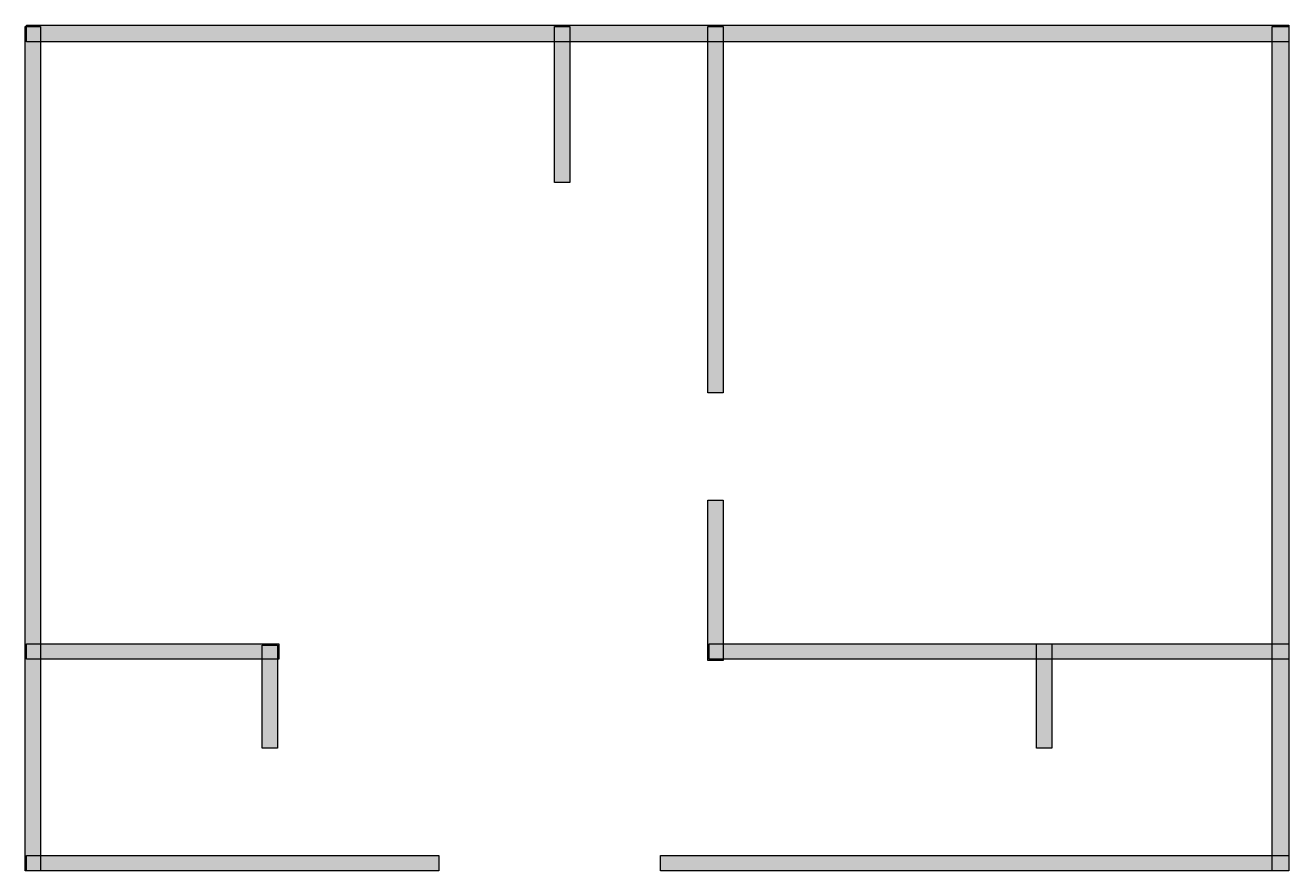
# Model space of a CAD drawing. Header units: millimetres. Extents: x 18 to 7999, y 0 to 5342.
import ezdxf

# ---------------------------------------------------------------- set-up
doc = ezdxf.new("R2010")
doc.units = ezdxf.units.MM
doc.layers.add('WALL', color=7, linetype='Continuous')

msp = doc.modelspace()

# ---------------------------------------------------------------- hatches: boundary and pattern name
at = {"layer": 'WALL'}
h = msp.add_hatch(color=256, dxfattribs=at)
h.dxf.hatch_style = 1
h.paths.add_polyline_path([(17.6, 5332.8), (114.4, 5332.8), (114.4, 0), (17.6, 0)])
h = msp.add_hatch(color=256, dxfattribs=at)
h.dxf.hatch_style = 1
h.paths.add_polyline_path([(26.4, 5341.6), (7999.2, 5341.6), (7999.2, 5236), (26.4, 5236)])
h = msp.add_hatch(color=256, dxfattribs=at)
h.dxf.hatch_style = 1
h.paths.add_polyline_path([(3361.6, 5332.8), (3458.4, 5332.8), (3458.4, 4347.2), (3361.6, 4347.2)])
h = msp.add_hatch(color=256, dxfattribs=at)
h.dxf.hatch_style = 1
h.paths.add_polyline_path([(4329.6, 5332.8), (4426.4, 5332.8), (4426.4, 3018.4), (4329.6, 3018.4)])
h = msp.add_hatch(color=256, dxfattribs=at)
h.dxf.hatch_style = 1
h.paths.add_polyline_path([(7893.6, 5332.8), (7999.2, 5332.8), (7999.2, 0), (7893.6, 0)])
h = msp.add_hatch(color=256, dxfattribs=at)
h.dxf.hatch_style = 1
h.paths.add_polyline_path([(4329.6, 2340.8), (4426.4, 2340.8), (4426.4, 1328.8), (4329.6, 1328.8)])
h = msp.add_hatch(color=256, dxfattribs=at)
h.dxf.hatch_style = 1
h.paths.add_polyline_path([(26.4, 1434.4), (1619.2, 1434.4), (1619.2, 1337.6), (26.4, 1337.6)])
h = msp.add_hatch(color=256, dxfattribs=at)
h.dxf.hatch_style = 1
h.paths.add_polyline_path([(1513.6, 1425.6), (1610.4, 1425.6), (1610.4, 774.4), (1513.6, 774.4)])
h = msp.add_hatch(color=256, dxfattribs=at)
h.dxf.hatch_style = 1
h.paths.add_polyline_path([(4338.4, 1434.4), (7999.2, 1434.4), (7999.2, 1337.6), (4338.4, 1337.6)])
h = msp.add_hatch(color=256, dxfattribs=at)
h.dxf.hatch_style = 1
h.paths.add_polyline_path([(6406.4, 1434.4), (6503.2, 1434.4), (6503.2, 774.4), (6406.4, 774.4)])
h = msp.add_hatch(color=256, dxfattribs=at)
h.dxf.hatch_style = 1
h.paths.add_polyline_path([(26.4, 96.8), (2631.2, 96.8), (2631.2, 0), (26.4, 0)])
h = msp.add_hatch(color=256, dxfattribs=at)
h.dxf.hatch_style = 1
h.paths.add_polyline_path([(4030.4, 96.8), (7999.2, 96.8), (7999.2, 0), (4030.4, 0)])

# ---------------------------------------------------------------- linework, layer by layer
for points in [[(17.6, 5332.8), (114.4, 5332.8), (114.4, 0), (17.6, 0)], [(26.4, 5341.6), (7999.2, 5341.6), (7999.2, 5236), (26.4, 5236)], [(3361.6, 5332.8), (3458.4, 5332.8), (3458.4, 4347.2), (3361.6, 4347.2)], [(4329.6, 5332.8), (4426.4, 5332.8), (4426.4, 3018.4), (4329.6, 3018.4)], [(7893.6, 5332.8), (7999.2, 5332.8), (7999.2, 0), (7893.6, 0)], [(4329.6, 2340.8), (4426.4, 2340.8), (4426.4, 1328.8), (4329.6, 1328.8)], [(26.4, 1434.4), (1619.2, 1434.4), (1619.2, 1337.6), (26.4, 1337.6)], [(1513.6, 1425.6), (1610.4, 1425.6), (1610.4, 774.4), (1513.6, 774.4)], [(4338.4, 1434.4), (7999.2, 1434.4), (7999.2, 1337.6), (4338.4, 1337.6)], [(6406.4, 1434.4), (6503.2, 1434.4), (6503.2, 774.4), (6406.4, 774.4)], [(26.4, 96.8), (2631.2, 96.8), (2631.2, 0), (26.4, 0)], [(4030.4, 96.8), (7999.2, 96.8), (7999.2, 0), (4030.4, 0)]]:
    msp.add_lwpolyline(points, close=True, dxfattribs=at)

doc.saveas('drawing.dxf')
